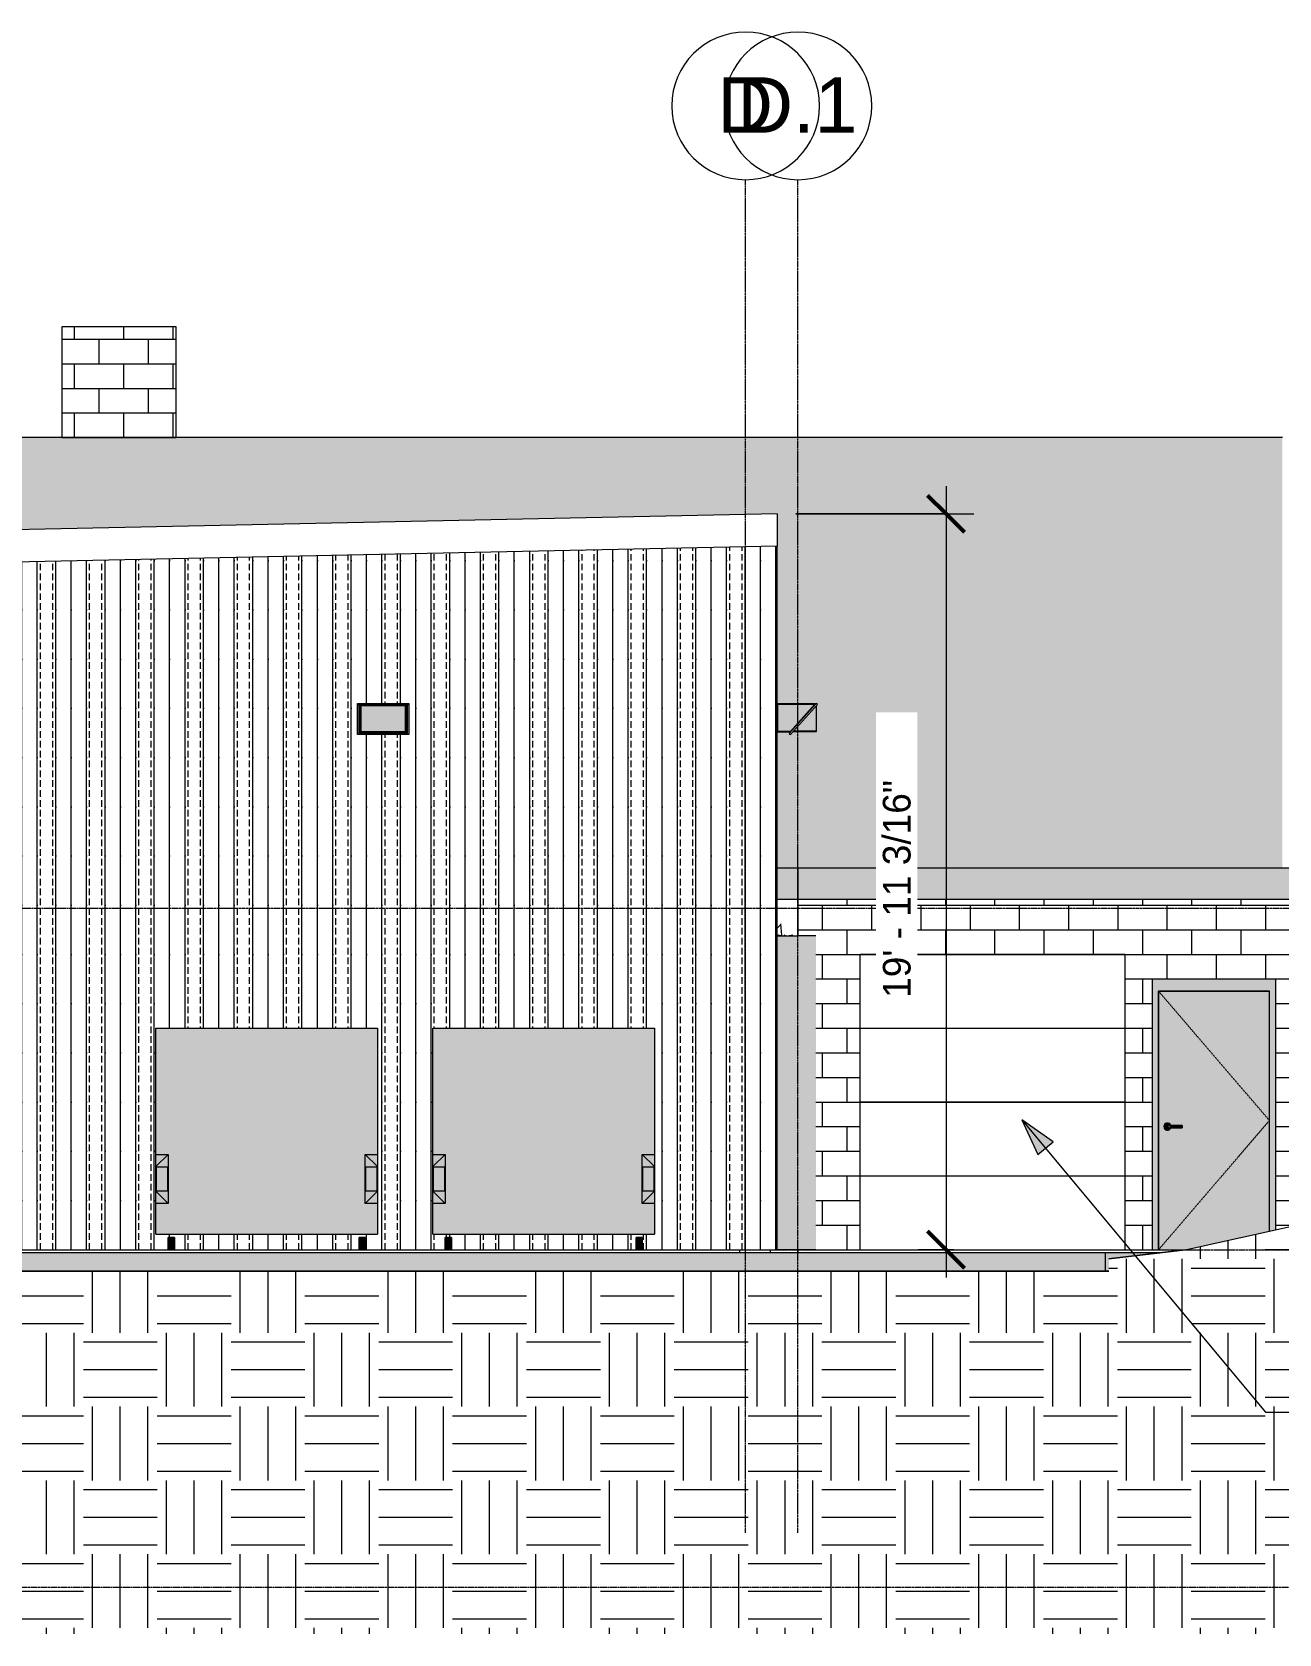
# Model space of a CAD drawing. Header units: inches. Extents: x -4221 to 4014, y -195 to 396.
# Drawn here: x -78 to 327, y -125 to 396 of the extents above; entities that cross this region are included whole.
import ezdxf

# ---------------------------------------------------------------- set-up
doc = ezdxf.new("R2010")
doc.units = ezdxf.units.IN
doc.header["$MEASUREMENT"] = 0
for name, pattern in [('Aligning Line 1_8_', [0.25, 0.125, -0.125]), ('Dash 1_16_', [0.125, 0.0625, -0.0625]), ('Grid Line 1_2_', [0.875, 0.5, -0.125, 0.125, -0.125])]:
    doc.linetypes.add(name, pattern=pattern)
for name, color, linetype, lineweight in [('A-ANNO-DIMS', 211, 'Continuous', 9), ('A-ANNO-DIMS-96', 211, 'Continuous', 9), ('A-DOOR', 31, 'Continuous', 9), ('A-DOOR-FRAM', 31, 'Continuous', 9), ('A-FLOR-LEVL', 51, 'Continuous', 9), ('A-ROOF', 132, 'Continuous', 13), ('A-WALL', 113, 'Continuous', 13), ('A-WALL-PATT', 111, 'Continuous', 20), ('C-BLDG-PADS', 91, 'Continuous', 9), ('C-TOPO', 7, 'Continuous', 9), ('E-LITE-EQPM', 33, 'Continuous', 9), ('G-ANNO-SYMB', 111, 'Aligning Line 1_8_', 9), ('G-ANNO-TEXT', 231, 'Continuous', 9), ('Q-SPCQ', 91, 'Continuous', 9), ('S-BEAM', 12, 'Continuous', 13), ('S-COLS', 52, 'Continuous', 13), ('S-GRID', 1, 'Continuous', 9), ('S-GRID-IDEN', 1, 'Continuous', 9)]:
    doc.layers.add(name, color=color, linetype=linetype, lineweight=lineweight)
doc.styles.add('Arial', font='arial.ttf', dxfattribs={"height": 18})
doc.styles.add('Century Gothic_1', font='ufonts.com_century-gothic.ttf', dxfattribs={"height": 9})
doc.dimstyles.new('OD__1_16__Tol__', dxfattribs={"dimscale": 12, "dimtxt": 9.397514, "dimasz": 1, "dimexe": 0.75, "dimexo": 0.5, "dimgap": 0.75, "dimtad": 1, "dimdec": 4, "dimrnd": 0.0625, "dimzin": 3, "dimdsep": 46, "dimlunit": 4, "dimtxsty": 'Century Gothic_1', "dimblk1": 'OBLIQUE', "dimblk2": 'OBLIQUE', "dimsah": 1, "dimcen": 0.09, "dimdle": 0.75, "dimazin": 0, "dimtfac": 1, "dimtdec": 4, "dimtix": 1, "dimtmove": 0, "dimatfit": 3, "dimfxl": 1, "dimtvp": 1, "dimtfill": 1, "dimfrac": 2, "dimtolj": 1, "dimtzin": 0, "dimarcsym": 2})
pattern_1 = [(0, (-445.445, 0), (24, 24), [24, -24]), (0, (-445.445, 9), (24, 24), [24, -24]), (0, (-445.445, 18), (24, 24), [24, -24]), (90, (-442.445, 21), (-24, 24), [24, -24]), (90, (-433.445, 21), (-24, 24), [24, -24]), (90, (-424.445, 21), (-24, 24), [24, -24])]

# ---------------------------------------------------------------- blocks, each defined once
blk = doc.blocks.new('Conc Beam - Conc Beam-1196117-BUILDING ELEVATION - WEST')
at = {"layer": 'S-BEAM', "lineweight": 9}
h = blk.add_hatch(dxfattribs=at)
h.set_pattern_fill('FP_11', color=9, style=0, pattern_type=2)
h.set_pattern_definition([(50, (-11416.63, 0), (27.5427, -2.4099), [2.88, -31.68]), (355, (-11416.63, 0), (-5.3278, 28.8843), [2.304, -25.344]), (100.451, (-11414.336, -0.2), (22.2153, 26.4739), [2.448, -26.924]), (46.184, (-11416.63, 7.68), (40.9819, -6.3564), [4.32, -47.52]), (96.636, (-11413.216, 7.15), (35.8907, 37.4062), [3.671, -40.386]), (351.184, (-11416.63, 7.68), (35.891, 37.4062), [3.456, -38.016]), (21, (-11412.79, 5.76), (22.921, -15.4607), [2.88, -31.68]), (326, (-11412.79, 5.76), (9.3435, 27.8457), [2.304, -25.344]), (71.451, (-11410.88, 4.472), (32.2648, 12.3844), [2.448, -26.924]), (37.5, (-11416.631, 0), (0.46686, 12.7827), [1.267, -23.77, 1.267, -24.461, -25.44]), (37.5, (-11416.631, 0), (0.46686, 12.7827), [-50.765, 1.267, -24.173]), (7.5, (-11416.631, 0), (10.1016, 15.1451), [1.267, -13.402, 1.267, -23.194, -9.696]), (7.5, (-11416.631, 0), (10.1016, 15.1451), [-39.13, 1.267, -8.429]), (327.5, (-11425.194, 0), (20.49916, -0.86578), [1.267, -8.333, 1.267, -28.685, -39.744]), (327.5, (-11425.194, 0), (20.49916, -0.86578), [-39.552, 1.267, -38.477]), (317.5, (-11429.034, 0), (22.3948, 3.8443), [1.267, -11.213, 1.267, -18.624, -28.224]), (317.5, (-11429.034, 0), (22.3948, 3.8443), [-32.371, 1.267, -26.957])])
h.paths.add_polyline_path([(-10802.2, 102), (-10800.4, 102), (-10800.4, 114), (-10807.15, 114), (-10807.15, 102), (-10803.88, 102)], flags=0)
blk = doc.blocks.new('Trash_Bin_3753 - 6-Yard Bin-1391954-BUILDING ELEVATION - WEST')
at = {"layer": 'Q-SPCQ'}
for points in [[(-10941.02, 5), (-10937.02, 5), (-10937.02, 15), (-10941.02, 15), (-10941.02, 31), (-10937.02, 31), (-10937.02, 72), (-11009.02, 72), (-11009.02, 31), (-11005.02, 31), (-11005.02, 15), (-11009.02, 15), (-11009.02, 5), (-10966.7, 5)], [(-11003.02, 2), (-11003.02, 4), (-11005.02, 4), (-11005.02, 2)], [(-11005.02, 0), (-11003.02, 0), (-11003.02, 2), (-11005.02, 2), (-11005.02, 0.07)], [(-10941.02, 2), (-10941.02, 4), (-10943.02, 4), (-10943.02, 2)], [(-10941.02, 0), (-10941.02, 2), (-10943.02, 2), (-10943.02, 0)]]:
    blk.add_hatch(color=256, dxfattribs=at).paths.add_polyline_path(points, flags=0)
h = blk.add_hatch(color=256, dxfattribs=at)
h.paths.add_polyline_path([(-10940.74, 15), (-10937.02, 15), (-10937.02, 19), (-10941.02, 15), (-10940.9, 15)], flags=0)
h.paths.add_polyline_path([(-11005.15, 15), (-11005.02, 15), (-11009.02, 19), (-11009.02, 15)], flags=0)
h.paths.add_polyline_path([(-10940.74, 19.13), (-10937.15, 19.13), (-10937.15, 26.88), (-10940.9, 26.88), (-10940.9, 19.13)], flags=0)
h.paths.add_polyline_path([(-11006.05, 19.13), (-11005.15, 19.13), (-11005.15, 26.88), (-11008.9, 26.88), (-11008.9, 19.13)], flags=0)
h.paths.add_polyline_path([(-11009.02, 27), (-11005.02, 31), (-11009.02, 31)], flags=0)
h.paths.add_polyline_path([(-10937.02, 27), (-10937.02, 31), (-10941.02, 31), (-10937.15, 27.13)], flags=0)
h = blk.add_hatch(color=256, dxfattribs=at)
h.paths.add_polyline_path([(-11005.02, 15), (-11005.02, 31), (-11009.02, 27), (-11009.02, 19), (-11006.07, 16.05)], flags=0)
h.paths.add_polyline_path([(-11008.9, 19.13), (-11008.9, 26.88), (-11005.15, 26.88), (-11005.15, 19.13), (-11006.05, 19.13)], flags=0)
h = blk.add_hatch(color=256, dxfattribs=at)
h.paths.add_polyline_path([(-10941.02, 15), (-10937.02, 19), (-10937.02, 27), (-10941.02, 31), (-10941.02, 16.05)], flags=0)
h.paths.add_polyline_path([(-10940.74, 19.13), (-10940.9, 19.13), (-10940.9, 26.88), (-10937.15, 26.88), (-10937.15, 19.13), (-10938.05, 19.13)], flags=0)
for p, q in [((-11009.02, 31), (-11009.02, 72)), ((-11009.02, 72), (-10937.02, 72)), ((-10937.02, 72), (-10937.02, 31)), ((-11009.02, 27), (-11009.02, 31)), ((-11009.02, 31), (-11005.02, 31)), ((-11009.02, 27), (-11005.02, 31)), ((-11009.02, 19), (-11009.02, 27)), ((-11005.15, 26.88), (-11008.9, 26.88)), ((-11008.9, 26.88), (-11008.9, 19.13)), ((-11005.15, 19.13), (-11005.15, 26.88)), ((-11005.02, 31), (-11005.02, 15)), ((-10941.02, 15), (-10941.02, 31)), ((-10941.02, 31), (-10937.02, 31)), ((-10941.02, 31), (-10937.02, 27)), ((-10937.15, 26.88), (-10940.9, 26.88)), ((-10940.9, 26.88), (-10940.9, 19.13)), ((-10937.15, 19.13), (-10937.15, 26.88)), ((-10937.02, 31), (-10937.02, 27)), ((-10937.02, 27), (-10937.02, 19)), ((-11009.02, 15), (-11009.02, 19)), ((-11005.02, 15), (-11009.02, 19)), ((-11008.9, 19.13), (-11005.15, 19.13)), ((-10937.02, 19), (-10941.02, 15)), ((-10940.9, 19.13), (-10937.15, 19.13)), ((-10937.02, 19), (-10937.02, 15)), ((-11009.02, 5), (-11009.02, 15)), ((-11005.02, 15), (-11009.02, 15)), ((-10937.02, 15), (-10941.02, 15)), ((-10937.02, 15), (-10937.02, 5)), ((-11009.02, 5), (-10937.02, 5)), ((-11003.02, 4), (-11005.02, 4)), ((-11005.02, 2), (-11005.02, 4)), ((-11005.02, 0), (-11005.02, 2)), ((-11005.02, 0), (-11003.02, 0)), ((-11003.02, 4), (-11003.02, 2)), ((-11003.02, 2), (-11003.02, 0)), ((-10941.02, 4), (-10943.02, 4)), ((-10943.02, 2), (-10943.02, 4)), ((-10943.02, 0), (-10943.02, 2)), ((-10941.02, 4), (-10941.02, 2)), ((-10941.02, 2), (-10941.02, 0)), ((-10943.02, 0), (-10941.02, 0))]:
    blk.add_line(p, q, dxfattribs=at)
blk = doc.blocks.new('Pathway_Cooper_Streetworks_WKP_Pak_Glass - Pathway_Cooper_Streetworks_WKP_Pak_Glass-V25-BUILDING ELEVATION - WEST')
at = {"layer": 'E-LITE-EQPM'}
for points in [[(-10942.58, 177.24), (-10926.83, 177.24), (-10926.83, 177.56), (-10943.58, 177.56), (-10943.58, 177.24), (-10943.08, 177.24)], [(-10943.08, 167.9), (-10942.88, 168.21), (-10942.88, 176.87), (-10943.08, 176.87), (-10943.08, 168.05)], [(-10927.83, 168.44), (-10927.83, 176.83), (-10942.58, 176.83), (-10942.58, 168.44)], [(-10927.83, 176.83), (-10927.83, 176.87), (-10927.97, 176.83)], [(-10927.33, 167.9), (-10927.33, 176.87), (-10927.54, 176.87), (-10927.54, 168.21), (-10927.43, 168.05)], [(-10942.88, 167.9), (-10927.33, 167.9), (-10927.54, 168.21), (-10942.88, 168.21), (-10943.08, 167.9)], [(-10927.93, 168.34), (-10927.54, 168.34), (-10927.54, 168.44), (-10942.88, 168.44), (-10942.88, 168.34), (-10942.58, 168.34)], [(-10927.83, 168.28), (-10927.54, 168.28), (-10927.54, 168.34), (-10942.88, 168.34), (-10942.88, 168.28), (-10927.85, 168.28)], [(-10927.75, 168.21), (-10927.54, 168.21), (-10927.54, 168.28), (-10942.88, 168.28), (-10942.88, 168.21), (-10927.83, 168.21)]]:
    blk.add_hatch(color=256, dxfattribs=at).paths.add_polyline_path(points, flags=0)
h = blk.add_hatch(color=256, dxfattribs=at)
h.paths.add_polyline_path([(-10927.83, 167.52), (-10926.83, 167.52), (-10926.83, 177.24), (-10943.58, 177.24), (-10943.58, 167.52), (-10942.58, 167.52)], flags=0)
h.paths.add_polyline_path([(-10927.33, 167.9), (-10943.08, 167.9), (-10943.08, 176.87), (-10927.33, 176.87)], flags=0)
h = blk.add_hatch(color=256, dxfattribs=at)
h.paths.add_polyline_path([(-10942.88, 168.44), (-10942.58, 168.44), (-10942.58, 176.87), (-10942.88, 176.83), (-10942.88, 176.72)], flags=0)
h.paths.add_polyline_path([(-10927.83, 168.44), (-10927.54, 168.44), (-10927.54, 176.87), (-10927.83, 176.83), (-10927.83, 168.84)], flags=0)
for p, q in [((-10943.58, 177.56), (-10926.83, 177.56)), ((-10943.58, 177.24), (-10943.58, 177.56)), ((-10943.58, 177.24), (-10926.83, 177.24)), ((-10943.58, 167.52), (-10943.58, 177.24)), ((-10926.83, 177.56), (-10926.83, 177.24)), ((-10926.83, 177.24), (-10926.83, 167.52)), ((-10943.08, 176.87), (-10943.08, 167.9)), ((-10943.08, 176.87), (-10927.33, 176.87)), ((-10942.88, 176.87), (-10942.88, 168.21)), ((-10942.58, 168.44), (-10942.58, 176.83)), ((-10942.45, 176.83), (-10942.58, 176.83)), ((-10942.58, 168.44), (-10942.58, 176.83)), ((-10927.83, 176.83), (-10942.58, 176.83)), ((-10942.45, 176.83), (-10942.45, 168.44)), ((-10927.97, 168.44), (-10927.97, 176.83)), ((-10927.83, 176.83), (-10927.97, 176.83)), ((-10927.83, 176.83), (-10927.83, 168.44)), ((-10927.83, 176.83), (-10927.83, 168.44)), ((-10927.54, 168.21), (-10927.54, 176.87)), ((-10927.33, 167.9), (-10927.33, 176.87)), ((-10926.83, 167.52), (-10943.58, 167.52)), ((-10943.08, 167.9), (-10942.88, 168.21)), ((-10943.08, 167.9), (-10927.33, 167.9)), ((-10942.88, 168.44), (-10942.58, 168.44)), ((-10927.54, 168.34), (-10942.88, 168.34)), ((-10927.54, 168.34), (-10942.88, 168.34)), ((-10927.54, 168.28), (-10942.88, 168.28)), ((-10942.88, 168.21), (-10927.54, 168.21)), ((-10942.58, 168.44), (-10942.45, 168.44)), ((-10942.58, 168.44), (-10927.83, 168.44)), ((-10927.97, 168.44), (-10927.83, 168.44)), ((-10927.83, 168.44), (-10927.54, 168.44)), ((-10927.33, 167.9), (-10927.54, 168.21))]:
    blk.add_line(p, q, dxfattribs=at)
blk = doc.blocks.new('Pathway_Cooper_Streetworks_WKP_Pak_Glass - Pathway_Cooper_Streetworks_WKP_Pak_Glass-V26-BUILDING ELEVATION - WEST')
at = {"layer": 'E-LITE-EQPM'}
for points in [[(-10807.15, 168.34), (-10803.01, 168.34), (-10802.91, 168.44), (-10807.04, 168.44), (-10807.04, 177.36), (-10794.88, 177.36), (-10794.79, 177.46), (-10807.15, 177.46), (-10807.15, 168.44)], [(-10802.91, 168.44), (-10794.88, 177.36), (-10807.04, 177.36), (-10807.04, 168.44), (-10803.05, 168.44)], [(-10802.85, 167.52), (-10794.1, 177.24), (-10794.46, 177.56), (-10803.21, 167.85)], [(-10802.92, 168.17), (-10794.75, 177.24), (-10794.88, 177.36), (-10803.05, 168.29)], [(-10794.4, 168.44), (-10794.4, 176.83), (-10794.45, 176.85), (-10802.03, 168.44), (-10794.75, 168.44)]]:
    blk.add_hatch(color=256, dxfattribs=at).paths.add_polyline_path(points, flags=0)
for p, q in [((-10794.79, 177.46), (-10807.15, 177.46)), ((-10807.04, 177.36), (-10807.04, 168.44)), ((-10794.88, 177.36), (-10807.04, 177.36)), ((-10807.04, 168.44), (-10807.04, 177.36)), ((-10807.04, 177.36), (-10794.88, 177.36)), ((-10794.46, 177.56), (-10803.21, 167.85)), ((-10794.88, 177.36), (-10803.05, 168.29)), ((-10802.85, 167.52), (-10794.1, 177.24)), ((-10794.88, 177.36), (-10794.79, 177.46)), ((-10794.75, 177.24), (-10794.88, 177.36)), ((-10794.1, 177.24), (-10794.46, 177.56)), ((-10794.5, 176.8), (-10794.5, 168.54)), ((-10794.4, 176.83), (-10794.45, 176.85)), ((-10794.4, 176.83), (-10794.45, 176.85)), ((-10794.4, 168.44), (-10794.4, 176.83)), ((-10794.4, 168.44), (-10794.4, 176.83)), ((-10807.15, 168.34), (-10803.01, 168.34)), ((-10807.04, 168.44), (-10802.91, 168.44)), ((-10802.91, 168.44), (-10807.04, 168.44)), ((-10803.21, 167.85), (-10802.85, 167.52)), ((-10803.05, 168.29), (-10802.92, 168.17)), ((-10802.03, 168.44), (-10794.4, 168.44)), ((-10802.03, 168.44), (-10794.4, 168.44)), ((-10794.5, 168.54), (-10801.94, 168.54))]:
    blk.add_line(p, q, dxfattribs=at)
blk = doc.blocks.new('Door-Passage-Single-Flush1 - 36_ x 84_-1589671-BUILDING ELEVATION - WEST')
at = {"layer": 'A-DOOR'}
h = blk.add_hatch(color=254, dxfattribs=at)
h.paths.add_polyline_path([(-10683.21, 0), (-10674.25, 0), (-10647.21, 6.03), (-10647.21, 84), (-10683.21, 84), (-10683.21, 0.19)], flags=0)
h.paths.add_polyline_path([(-10680.35, 38.82), (-10680.66, 38.86), (-10680.94, 38.98), (-10681.19, 39.16), (-10681.38, 39.41), (-10681.49, 39.69), (-10681.53, 40), (-10681.49, 40.31), (-10681.38, 40.59), (-10681.11, 40.89), (-10680.94, 41.02), (-10680.66, 41.14), (-10680.35, 41.18), (-10680.05, 41.14), (-10679.76, 41.02), (-10679.43, 40.72), (-10679.33, 40.59), (-10679.21, 40.39), (-10675.53, 40.38), (-10675.53, 39.61), (-10679.25, 39.61), (-10679.33, 39.41), (-10679.52, 39.16), (-10679.76, 38.98), (-10680.05, 38.86)], flags=0)
h = blk.add_hatch(color=254, dxfattribs=at)
h.paths.add_polyline_path([(-10679.66, 39.61), (-10679.7, 39.66), (-10679.68, 39.62)], flags=0)
h.paths.add_polyline_path([(-10680.35, 38.82), (-10680.05, 38.86), (-10679.76, 38.98), (-10679.52, 39.16), (-10679.33, 39.41), (-10679.28, 39.61), (-10679.74, 39.62), (-10680, 39.62), (-10680.36, 39.64), (-10680.55, 39.74), (-10680.6, 39.8), (-10680.6, 40.2), (-10680.43, 40.35), (-10680.24, 40.39), (-10679.91, 40.35), (-10679.47, 40.39), (-10679.25, 40.39), (-10679.43, 40.72), (-10679.52, 40.84), (-10679.76, 41.02), (-10680.05, 41.14), (-10680.35, 41.18), (-10680.66, 41.14), (-10680.94, 41.02), (-10681.19, 40.84), (-10681.38, 40.59), (-10681.49, 40.31), (-10681.53, 40), (-10681.49, 39.69), (-10681.38, 39.41), (-10681.11, 39.11), (-10680.94, 38.98), (-10680.66, 38.86)], flags=0)
h.paths.add_polyline_path([(-10679.66, 39.8), (-10679.7, 40.07), (-10679.73, 40), (-10679.69, 39.9)], flags=0)
h = blk.add_hatch(color=254, dxfattribs=at)
h.paths.add_polyline_path([(-10680.04, 40), (-10679.66, 39.66), (-10679.69, 39.9), (-10679.73, 40), (-10679.94, 40)], flags=0)
h.paths.add_polyline_path([(-10679.66, 39.61), (-10680.04, 40), (-10680.61, 40), (-10680.55, 39.74), (-10680.43, 39.65), (-10680.25, 39.61), (-10679.91, 39.65), (-10679.74, 39.62)], flags=0)
h = blk.add_hatch(color=254, dxfattribs=at)
h.paths.add_polyline_path([(-10680.24, 40), (-10680.03, 40.01), (-10679.74, 40.38), (-10680, 40.38), (-10680.36, 40.36), (-10680.55, 40.26), (-10680.6, 40.16), (-10680.58, 40), (-10680.25, 40)], flags=0)
h.paths.add_polyline_path([(-10679.73, 40), (-10679.66, 40.34), (-10679.7, 40.34), (-10680.04, 40), (-10679.79, 40)], flags=0)
for points in [[(-10675.53, 40), (-10675.53, 40.39), (-10679.66, 40.38), (-10679.66, 40), (-10677.87, 40)], [(-10678.75, 39.61), (-10675.53, 39.62), (-10675.53, 40), (-10679.66, 40), (-10679.66, 39.61), (-10679.01, 39.61)]]:
    blk.add_hatch(color=254, dxfattribs=at).paths.add_polyline_path(points, flags=0)
at = {"layer": 'A-DOOR-FRAM'}
blk.add_hatch(color=254, dxfattribs=at).paths.add_polyline_path([(-10685.21, 0), (-10683.21, 0), (-10683.21, 84), (-10647.21, 84), (-10647.21, 6.03), (-10645.21, 6.48), (-10645.21, 88), (-10685.21, 88), (-10685.21, 0.19)], flags=0)
at = {"layer": 'A-DOOR', "linetype": 'Dash 1_16_'}
for p, q in [((-10683.21, 84), (-10647.21, 42)), ((-10647.21, 42), (-10683.21, 0))]:
    blk.add_line(p, q, dxfattribs=at)
at = {"layer": 'A-DOOR'}
for p, q in [((-10683.21, 84), (-10683.21, 0)), ((-10647.21, 84), (-10683.21, 84)), ((-10647.21, 6.03), (-10647.21, 84)), ((-10675.53, 40.39), (-10679.66, 40.39)), ((-10679.66, 39.61), (-10675.53, 39.61)), ((-10675.53, 40.39), (-10675.53, 40)), ((-10675.53, 40), (-10675.53, 39.61)), ((-10683.21, 0), (-10674.25, 0))]:
    blk.add_line(p, q, dxfattribs=at)
at = {"layer": 'A-DOOR', "flags": 128}
for points in [[(-10679.66, 40.39), (-10679.69, 40.39), (-10679.71, 40.39), (-10679.73, 40.39), (-10679.76, 40.39), (-10679.78, 40.39), (-10679.8, 40.39), (-10679.83, 40.39), (-10679.85, 40.39), (-10679.87, 40.39), (-10679.89, 40.39), (-10679.92, 40.39), (-10679.94, 40.39), (-10679.96, 40.39), (-10679.98, 40.39), (-10680, 40.39), (-10680.02, 40.39), (-10680.04, 40.39), (-10680.05, 40.39), (-10680.07, 40.39), (-10680.09, 40.39), (-10680.1, 40.39), (-10680.12, 40.39), (-10680.13, 40.39), (-10680.15, 40.39), (-10680.16, 40.39), (-10680.17, 40.39), (-10680.19, 40.39), (-10680.2, 40.39), (-10680.21, 40.39), (-10680.21, 40.39), (-10680.22, 40.39), (-10680.23, 40.39), (-10680.24, 40.39), (-10680.24, 40.39), (-10680.25, 40.39), (-10680.25, 40.39), (-10680.25, 40.39), (-10680.25, 40.39), (-10680.25, 40.39)], [(-10680.25, 39.61), (-10680.25, 39.61), (-10680.25, 39.61), (-10680.25, 39.61), (-10680.25, 39.61), (-10680.24, 39.61), (-10680.24, 39.61), (-10680.23, 39.61), (-10680.22, 39.61), (-10680.22, 39.61), (-10680.21, 39.61), (-10680.2, 39.61), (-10680.19, 39.61), (-10680.18, 39.61), (-10680.16, 39.61), (-10680.15, 39.61), (-10680.14, 39.61), (-10680.12, 39.61), (-10680.11, 39.61), (-10680.09, 39.61), (-10680.08, 39.61), (-10680.06, 39.61), (-10680.04, 39.61), (-10680.02, 39.61), (-10680, 39.61), (-10679.98, 39.61), (-10679.96, 39.61), (-10679.94, 39.61), (-10679.92, 39.61), (-10679.9, 39.61), (-10679.88, 39.61), (-10679.86, 39.61), (-10679.83, 39.61), (-10679.81, 39.61), (-10679.79, 39.61), (-10679.76, 39.61), (-10679.74, 39.61), (-10679.72, 39.61), (-10679.69, 39.61), (-10679.67, 39.61), (-10679.66, 39.61)]]:
    blk.add_lwpolyline(points, dxfattribs=at)
at = {"layer": 'A-DOOR'}
for centre, radius, start, end in [((-10680.35, 40), 1.18, 19.6343, 180), ((-10680.35, 40), 1.18, 180, 340.4367), ((-10680.25, 40), 0.394, 150, 180), ((-10680.25, 40), 0.394, 180, 210), ((-10680.25, 40), 0.394, 90, 105), ((-10680.25, 40), 0.394, 255, 270)]:
    blk.add_arc(centre, radius, start, end, dxfattribs=at)
at = {"layer": 'A-DOOR-FRAM'}
for p, q in [((-10683.21, 0), (-10683.21, 84)), ((-10683.21, 84), (-10647.21, 84)), ((-10647.21, 6.03), (-10647.21, 84)), ((-10685.21, 0), (-10683.21, 0))]:
    blk.add_line(p, q, dxfattribs=at)
blk = doc.blocks.new('Door-Sectional_DesignersChoice_Amarr - 7_x8_ - 45min_ rated-1600600-BUILDING ELEVATION - WEST')
at = {"layer": 'A-DOOR'}
for p, q in [((-10694.21, 95.94), (-10780.21, 95.94)), ((-10780.21, 72), (-10694.21, 72)), ((-10694.21, 71.94), (-10780.21, 71.94)), ((-10780.21, 48), (-10694.21, 48)), ((-10694.21, 47.94), (-10780.21, 47.94)), ((-10780.21, 24), (-10694.21, 24)), ((-10694.21, 23.94), (-10780.21, 23.94)), ((-10780.21, 0), (-10694.21, 0))]:
    blk.add_line(p, q, dxfattribs=at)
blk = doc.blocks.new('Grid - Grid Head - Circle-50561-BUILDING ELEVATION - WEST')
at = {"layer": 'S-GRID-IDEN'}
for start, end in [(360, 180), (180, 360)]:
    blk.add_arc((-10800.4, 371.84), 24, start, end, dxfattribs=at)
blk = doc.blocks.new('DIMBLOCK2-BUILDING ELEVATION - WEST')
at = {"layer": 'A-ANNO-DIMS-96', "lineweight": 50}
for p, q in [((218.9, 239.21), (212.9, 245.21)), ((218.9, 239.21), (224.9, 233.21)), ((218.9, 0), (212.9, 6)), ((218.9, 0), (224.9, -6))]:
    blk.add_line(p, q, dxfattribs=at)
at = {"layer": 'A-ANNO-DIMS-96'}
for p, q in [((218.9, 248.21), (218.9, -9)), ((170.04, 239.21), (227.9, 239.21)), ((218.9, 239.21), (170.04, 239.21)), ((221.39, 0), (209.9, 0)), ((218.9, 0), (221.39, 0))]:
    blk.add_line(p, q, dxfattribs=at)
at = {"layer": 'A-ANNO-DIMS-96', "color": 0, "insert": (198.37, 81.87), "char_height": 9, "width": 90.5741, "attachment_point": 1, "rotation": 90, "line_spacing_factor": 0.984502, "style": 'Century Gothic_1', "bg_fill": 3, "box_fill_scale": 1.25, "bg_fill_color": 256, "bg_fill_true_color": 13158600, "bg_fill_transparency": 0}
blk.add_mtext('19\' - 11 3/16"', dxfattribs=at)
blk = doc.blocks.new('_Oblique')
at = {"color": 0, "linetype": 'ByBlock', "lineweight": -2}
blk.add_line((-0.5, -0.5), (0.5, 0.5), dxfattribs=at)

msp = doc.modelspace()

# ---------------------------------------------------------------- hatches: boundary and pattern name
at = {"layer": 'A-ROOF'}
for color, points in [(256, [(164.04012, 114), (170.79012, 114), (170.79012, 124), (164.04012, 124), (164.04012, 120.01858)]), (255, [(238.14917, 114), (332.16512, 114), (332.16512, 124), (170.79012, 124), (170.79012, 114), (231.65848, 114)])]:
    msp.add_hatch(color=color, dxfattribs=at).paths.add_polyline_path(points, flags=0)
at = {"layer": 'A-WALL-PATT', "lineweight": 9}
h = msp.add_hatch(dxfattribs=at)
h.set_pattern_fill('FP_13', color=9, style=0, pattern_type=2)
h.set_pattern_definition([(0, (-72.2805, 0), (0, 8), []), (90, (-72.2805, 0), (-8, 8), [8, -8])])
h.paths.add_polyline_path([(-31.21767, 264), (-31.21767, 300), (-68.46767, 300), (-68.46767, 264)], flags=0)
h = msp.add_hatch(dxfattribs=at)
h.set_pattern_fill('FP_16', color=9, style=0, pattern_type=2)
h.set_pattern_definition([(0, (-802.9595, 0), (0, 8), []), (90, (-802.9595, 0), (-8, 8), [8, -8])])
h.paths.add_polyline_path([(151.79025, -7.00628), (151.79025, -7), (134.29817, -7.00628)], flags=0)
h.paths.add_polyline_path([(-802.12655, 0), (-802.12655, 16), (-802.95988, 16), (-802.95988, 0)], flags=0)
h.paths.add_polyline_path([(-800.62655, 0), (-799.45988, 0), (-799.45988, 16), (-800.62655, 16), (-800.62655, 1.95175)], flags=0)
h.paths.add_polyline_path([(-800.36083, 17.5), (-799.45988, 17.5), (-799.45988, 40.5), (-800.62655, 40.5), (-800.62655, 17.5)], flags=0)
h.paths.add_polyline_path([(-802.95988, 17.5), (-802.12655, 17.5), (-802.12655, 40.5), (-802.95988, 40.5), (-802.95988, 23.0965)], flags=0)
h.paths.add_polyline_path([(-802.95988, 42), (-799.45988, 42), (-799.45988, 168.33689), (-802.95988, 168.33689), (-802.95988, 102), (-800.95988, 102), (-800.95988, 90), (-802.95988, 90), (-802.95988, 44.24125)], flags=0)
h.paths.add_polyline_path([(238.14917, 124), (328.19111, 124), (328.17767, 264), (-98.95988, 264), (-98.95988, 242.58785), (-97.95988, 242.56869), (-97.95988, 241.46285), (-98.95988, 241.46285), (-98.95988, 240.03459), (-97.95988, 240.01586), (-97.95988, 239.67237), (-98.95988, 239.67237), (-98.95988, 237.63489), (-96.95988, 237.63489), (-96.95988, 233.77322), (164.04012, 239.21072), (164.04012, 177.46189), (176.39619, 177.46189), (176.30475, 177.35563), (176.43111, 177.24185), (176.72055, 177.5633), (177.08212, 177.23774), (176.74756, 176.84679), (176.79012, 176.82784), (176.74756, 168.43845), (169.15921, 168.43845), (168.33572, 167.52387), (167.97414, 167.84943), (168.26358, 168.17088), (168.13488, 168.28677), (168.13488, 168.33689), (164.04012, 168.33689), (164.04012, 124), (212.18642, 124)], flags=0)
h.paths.add_polyline_path([(-802.95988, 177.46189), (-799.45988, 177.46189), (-799.45988, 219.1378), (-450.27631, 226.41246), (-450.27631, 230.95696), (-448.27631, 230.95696), (-448.27631, 260.36696), (-445.28896, 260.36696), (-445.28896, 260.72696), (-409.4824, 260.72696), (-409.4824, 260.36696), (-406.49506, 260.36696), (-406.49506, 235.90993), (-405.49506, 235.89076), (-405.49506, 234.78493), (-406.49506, 234.78493), (-406.49506, 233.35667), (-405.49506, 233.33794), (-405.49506, 232.99445), (-406.49506, 232.99445), (-406.49506, 230.95696), (-404.49506, 230.95696), (-404.49506, 227.36623), (-296.49506, 229.61623), (-296.49506, 233.92065), (-294.49506, 233.92065), (-294.49506, 263.33065), (-291.50771, 263.33065), (-291.50771, 263.69065), (-255.70115, 263.69065), (-255.70115, 263.33065), (-252.71381, 263.33065), (-252.71381, 238.87362), (-251.71381, 238.85446), (-251.71381, 237.74862), (-252.71381, 237.74862), (-252.71381, 236.32036), (-251.71381, 236.30163), (-251.71381, 235.95814), (-252.71381, 235.95814), (-252.71381, 233.92065), (-250.71381, 233.90363), (-250.71381, 230.57001), (-131.91981, 233.04489), (-142.74113, 233.04489), (-142.74113, 237.63489), (-140.74113, 237.63489), (-140.74113, 264), (-802.95988, 264), (-802.95988, 208.56261)], flags=0)
h = msp.add_hatch(dxfattribs=at)
h.set_pattern_fill('FP_18', color=9, style=0, pattern_type=2)
h.set_pattern_definition([(90, (169.603, 0), (-16, 1e-15), [16, 0, 0, 0]), (90, (163.603, 0), (-16, 1e-15), [16, 0, 0, 0]), (90, (164.603, 0), (-16, 1e-15), [2.143, -13.857]), (90, (158.603, 0), (-16, 1e-15), [16, 0, 0, 0]), (90, (164.603, 3.214), (-16, 1e-15), [2.143, -13.857]), (90, (164.603, 6.429), (-16, 1e-15), [2.143, -13.857]), (90, (164.603, 9.643), (-16, 1e-15), [2.143, -13.857]), (90, (164.603, 12.857), (-16, 1e-15), [2.143, -13.857]), (90, (168.603, 0), (-16, 1e-15), [2.143, -13.857]), (90, (168.603, 3.214), (-16, 1e-15), [2.143, -13.857]), (90, (168.603, 6.429), (-16, 1e-15), [2.143, -13.857]), (90, (168.603, 9.643), (-16, 1e-15), [2.143, -13.857]), (90, (168.603, 12.857), (-16, 1e-15), [2.143, -13.857])])
h.paths.add_polyline_path([(-90.70011, 0), (-33.83637, 0), (-33.83637, 4), (-31.83637, 4), (-31.83637, 0), (28.16363, 0), (28.16363, 4), (30.16363, 4), (30.16363, 0), (56.16363, 0), (56.16363, 4), (58.16363, 4), (58.16363, 0), (118.16363, 0), (118.16363, 4), (120.16363, 4), (120.16363, 0), (164.04012, 0), (164.04012, 228.70844), (-90.70011, 223.40135), (-90.70011, 44.24125)], flags=0)
h.paths.add_polyline_path([(108.33542, 5), (52.16363, 5), (52.16363, 72), (124.16363, 72), (124.16363, 5), (108.57252, 5)], flags=0)
h.paths.add_polyline_path([(-33.83637, 5), (-37.83637, 5), (-37.83637, 72), (34.16363, 72), (34.16363, 5), (-31.83637, 5)], flags=0)
h.paths.add_polyline_path([(27.60262, 167.52387), (27.60262, 177.5633), (44.35262, 177.5633), (44.35262, 167.52387), (28.10262, 167.52387)], flags=0)
h = msp.add_hatch(dxfattribs=at)
h.set_pattern_fill('FP_22', color=9, style=0, pattern_type=2)
h.set_pattern_definition([(0, (170.7905, 0), (0, 8), []), (90, (170.7905, 0), (-8, 8), [8, -8])])
h.paths.add_polyline_path([(186.22367, 0), (190.97762, 0), (190.97762, 96), (276.97762, 96), (276.97762, 0), (285.97762, 0), (285.97762, 88), (325.97762, 88), (325.97762, 6.47676), (332.16512, 7.85658), (332.16512, 114), (170.79012, 114), (170.79012, 102), (176.61251, 102), (176.61251, 0)], flags=0)
at = {"layer": 'C-BLDG-PADS'}
h = msp.add_hatch(dxfattribs=at)
h.set_pattern_fill('FP_17', color=256, style=0, pattern_type=2)
h.set_pattern_definition([(50, (-445.445, 0), (27.5427, -2.4099), [2.88, -31.68]), (355, (-445.445, 0), (-5.3278, 28.8843), [2.304, -25.344]), (100.451, (-443.15, -0.2), (22.2153, 26.4739), [2.448, -26.924]), (46.184, (-445.445, 7.68), (40.9819, -6.3564), [4.32, -47.52]), (96.636, (-442.03, 7.15), (35.8907, 37.4062), [3.671, -40.386]), (351.184, (-445.445, 7.68), (35.891, 37.4062), [3.456, -38.016]), (21, (-441.605, 5.76), (22.921, -15.4607), [2.88, -31.68]), (326, (-441.605, 5.76), (9.3435, 27.8457), [2.304, -25.344]), (71.451, (-439.695, 4.472), (32.2648, 12.3844), [2.448, -26.924]), (37.5, (-445.445, 0), (0.46686, 12.78271), [1.267, -23.77, 1.267, -24.461, -25.44]), (37.5, (-445.445, 0), (0.46686, 12.78271), [-50.765, 1.267, -24.173]), (7.5, (-445.445, 0), (10.1016, 15.1451), [1.267, -13.402, 1.267, -23.194, -9.696]), (7.5, (-445.445, 0), (10.1016, 15.1451), [-39.13, 1.267, -8.429]), (327.5, (-454.008, 0), (20.49916, -0.86578), [1.267, -8.333, 1.267, -28.685, -39.744]), (327.5, (-454.008, 0), (20.49916, -0.86578), [-39.552, 1.267, -38.477]), (317.5, (-457.848, 0), (22.3948, 3.8443), [1.267, -11.213, 1.267, -18.624, -28.224]), (317.5, (-457.848, 0), (22.3948, 3.8443), [-32.371, 1.267, -26.957])])
h.paths.add_polyline_path([(-456.95322, -7), (270.70545, -7), (270.70545, -1), (-456.95322, -1)], flags=0)
msp.add_hatch(color=256, dxfattribs=at).paths.add_polyline_path([(271.82026, -7), (271.82026, -2.93039), (288.57894, -1), (270.70545, -1), (270.70545, -7), (271.81122, -7)], flags=0)
at = {"layer": 'C-TOPO'}
h = msp.add_hatch(dxfattribs=at)
h.set_pattern_fill('FP_20', color=256, style=0, pattern_type=2)
h.set_pattern_definition(pattern_1)
h.paths.add_polyline_path([(309.13938, -124.91675), (332.77967, -124.91675), (332.77966, 7.99363), (296.5854, -0.07775), (271.82026, -2.93039), (271.82026, -124.91675), (296.5854, -124.91675)], flags=0)
h = msp.add_hatch(dxfattribs=at)
h.set_pattern_fill('FP_20', color=256, style=0, pattern_type=2)
h.set_pattern_definition(pattern_1)
h.paths.add_polyline_path([(-125.32933, -124.91675), (271.82026, -124.91675), (271.82026, -7.00628), (-456.95322, -7.00628), (-456.95322, -81), (-443.00773, -81), (-443.00773, -93), (-457.29865, -93), (-457.29865, -124.91675), (-333.03133, -124.91675)], flags=0)
at = {"layer": 'G-ANNO-TEXT'}
msp.add_hatch(color=256, dxfattribs=at).paths.add_polyline_path([(243.52911, 42.20474), (248.74119, 30.92764), (253.68146, 35.04453)], flags=0)
at = {"layer": 'S-COLS'}
for points in [[(170.79012, 0), (170.79012, 102), (164.04012, 102), (164.04012, 0), (170.79, 0)], [(175.73987, 0), (176.61251, 0), (176.61251, 102), (170.79012, 102), (170.79012, 0), (174.29012, 0)]]:
    msp.add_hatch(color=255, dxfattribs=at).paths.add_polyline_path(points, flags=0)

# ---------------------------------------------------------------- linework, layer by layer
at = {"layer": 'A-FLOR-LEVL', "linetype": 'Grid Line 1_2_'}
for p, q in [((-1005.82269, 111), (802.20169, 111)), ((-1052.85579, 0), (802.20169, 0))]:
    msp.add_line(p, q, dxfattribs=at)
at = {"layer": 'A-ROOF', "lineweight": 9}
for p, q in [((164.04012, 239.21072), (-799.45988, 219.1378)), ((164.04012, 239.21072), (164.04012, 228.70844)), ((584.41512, 124), (164.04012, 124)), ((170.79012, 124), (170.79012, 114)), ((164.04012, 114), (584.41512, 114))]:
    msp.add_line(p, q, dxfattribs=at)
at = {"layer": 'A-WALL', "lineweight": 9}
for p, q in [((-31.21767, 300), (-68.46767, 300)), ((-68.46767, 300), (-68.46767, 264)), ((-31.21767, 264), (-31.21767, 300)), ((328.19111, 264), (-98.95988, 264)), ((164.04012, 228.70844), (-487.45988, 215.13552)), ((164.04012, 0), (164.04012, 228.70844)), ((170.79012, 114), (170.79012, 102)), ((190.97762, 0), (190.97762, 96)), ((190.97762, 96), (276.97762, 96)), ((276.97762, 96), (276.97762, 0)), ((285.97762, 0), (285.97762, 88)), ((285.97762, 88), (325.97762, 88)), ((325.97762, 88), (325.97762, 6.47676)), ((-215.6425, 0), (-33.83637, 0)), ((-31.83637, 0), (28.16363, 0)), ((30.16363, 0), (56.16363, 0)), ((58.16363, 0), (118.16363, 0)), ((120.16363, 0), (164.04012, 0)), ((176.61251, 0), (190.97762, 0)), ((276.97762, 0), (285.97762, 0))]:
    msp.add_line(p, q, dxfattribs=at)
at = {"layer": 'C-BLDG-PADS'}
for p, q in [((288.57894, -1), (-456.95322, -1)), ((270.70545, -7), (270.70545, -1)), ((-456.95322, -7), (271.82026, -7))]:
    msp.add_line(p, q, dxfattribs=at)
at = {"layer": 'C-TOPO'}
for p, q in [((296.5854, -0.07775), (332.77966, 7.99363)), ((296.58566, -0.07776), (332.77966, 7.99362)), ((151.79025, 0), (151.79025, -1)), ((161.79, 0), (161.79, -1)), ((161.79, 0), (161.79, -1)), ((161.79, 0), (161.79, -1)), ((170.79, 0), (170.79, -1)), ((170.79, -1), (170.79, 0)), ((271.81122, -2.93144), (296.5854, -0.07775)), ((296.58566, -0.07776), (271.81149, -2.93143)), ((271.82026, -7.00628), (-107.05318, -7.00628)), ((-107.05277, -7.00628), (271.82028, -7.00628))]:
    msp.add_line(p, q, dxfattribs=at)
at = {"layer": 'G-ANNO-SYMB'}
msp.add_line((705.47867, -109.86125), (-956.13733, -109.86125), dxfattribs=at)
at = {"layer": 'G-ANNO-TEXT'}
for p, q in [((243.52911, 42.20474), (248.74119, 30.92764)), ((253.68146, 35.04453), (243.52911, 42.20474)), ((243.52911, 42.20474), (322.74015, -52.84851)), ((248.74119, 30.92764), (253.68146, 35.04453)), ((322.74015, -52.84851), (361.62557, -52.84851))]:
    msp.add_line(p, q, dxfattribs=at)
at = {"layer": 'S-COLS', "lineweight": 9}
for p, q in [((164.04012, 102), (170.79012, 102)), ((176.64524, 102), (170.79012, 102)), ((170.79012, 0), (164.04012, 0)), ((176.64524, 0), (170.79012, 0))]:
    msp.add_line(p, q, dxfattribs=at)
at = {"layer": 'S-GRID', "linetype": 'Grid Line 1_2_'}
for p, q in [((153.79012, -92), (153.79012, 347.8358)), ((170.79012, -92), (170.79012, 347.8358))]:
    msp.add_line(p, q, dxfattribs=at)

# ---------------------------------------------------------------- block references
at = {"layer": 'A-DOOR'}
for name in ['Door-Sectional_DesignersChoice_Amarr - 7_x8_ - 45min_ rated-1600600-BUILDING ELEVATION - WEST', 'Door-Passage-Single-Flush1 - 36_ x 84_-1589671-BUILDING ELEVATION - WEST']:
    msp.add_blockref(name, (10971.18551, 0), dxfattribs=at)
at = {"layer": 'E-LITE-EQPM'}
for name in ['Pathway_Cooper_Streetworks_WKP_Pak_Glass - Pathway_Cooper_Streetworks_WKP_Pak_Glass-V25-BUILDING ELEVATION - WEST', 'Pathway_Cooper_Streetworks_WKP_Pak_Glass - Pathway_Cooper_Streetworks_WKP_Pak_Glass-V26-BUILDING ELEVATION - WEST']:
    msp.add_blockref(name, (10971.18551, 0), dxfattribs=at)
at = {"layer": 'Q-SPCQ'}
for p in [(10971.18551, 0), (11061.18551, 0)]:
    msp.add_blockref('Trash_Bin_3753 - 6-Yard Bin-1391954-BUILDING ELEVATION - WEST', p, dxfattribs=at)
at = {"layer": 'S-BEAM', "lineweight": 9}
msp.add_blockref('Conc Beam - Conc Beam-1196117-BUILDING ELEVATION - WEST', (10971.18551, 0), dxfattribs=at)
at = {"layer": 'S-GRID-IDEN'}
for p in [(10954.18551, 0), (10971.18551, 0)]:
    msp.add_blockref('Grid - Grid Head - Circle-50561-BUILDING ELEVATION - WEST', p, dxfattribs=at)

# ---------------------------------------------------------------- texts
at = {"layer": 'S-GRID-IDEN', "char_height": 18, "attachment_point": 1, "style": 'Arial'}
for s, insert, width in [('D', (144.52566, 381.12374), 22.119), ('D.1', (151.03747, 381.12374), 47.571)]:
    msp.add_mtext(s, dxfattribs=dict(at, insert=insert, width=width))

# ---------------------------------------------------------------- next in the draw order: dimensions: what is measured, and where the dimension line sits
at = {"layer": 'A-ANNO-DIMS'}
dim = msp.add_linear_dim(base=(218.90209, 0), p1=(164.04012, 239.21072), p2=(227.38737, 0), angle=90, dimstyle='OD__1_16__Tol__', override={"dimpost": '<>', "dimfxl": 247.456341}, dxfattribs=at)
dim.commit()
dim.dimension.update_dxf_attribs({"geometry": 'DIMBLOCK2-BUILDING ELEVATION - WEST', "text_midpoint": (204.67707, 119.60536)})

doc.saveas('drawing.dxf')
